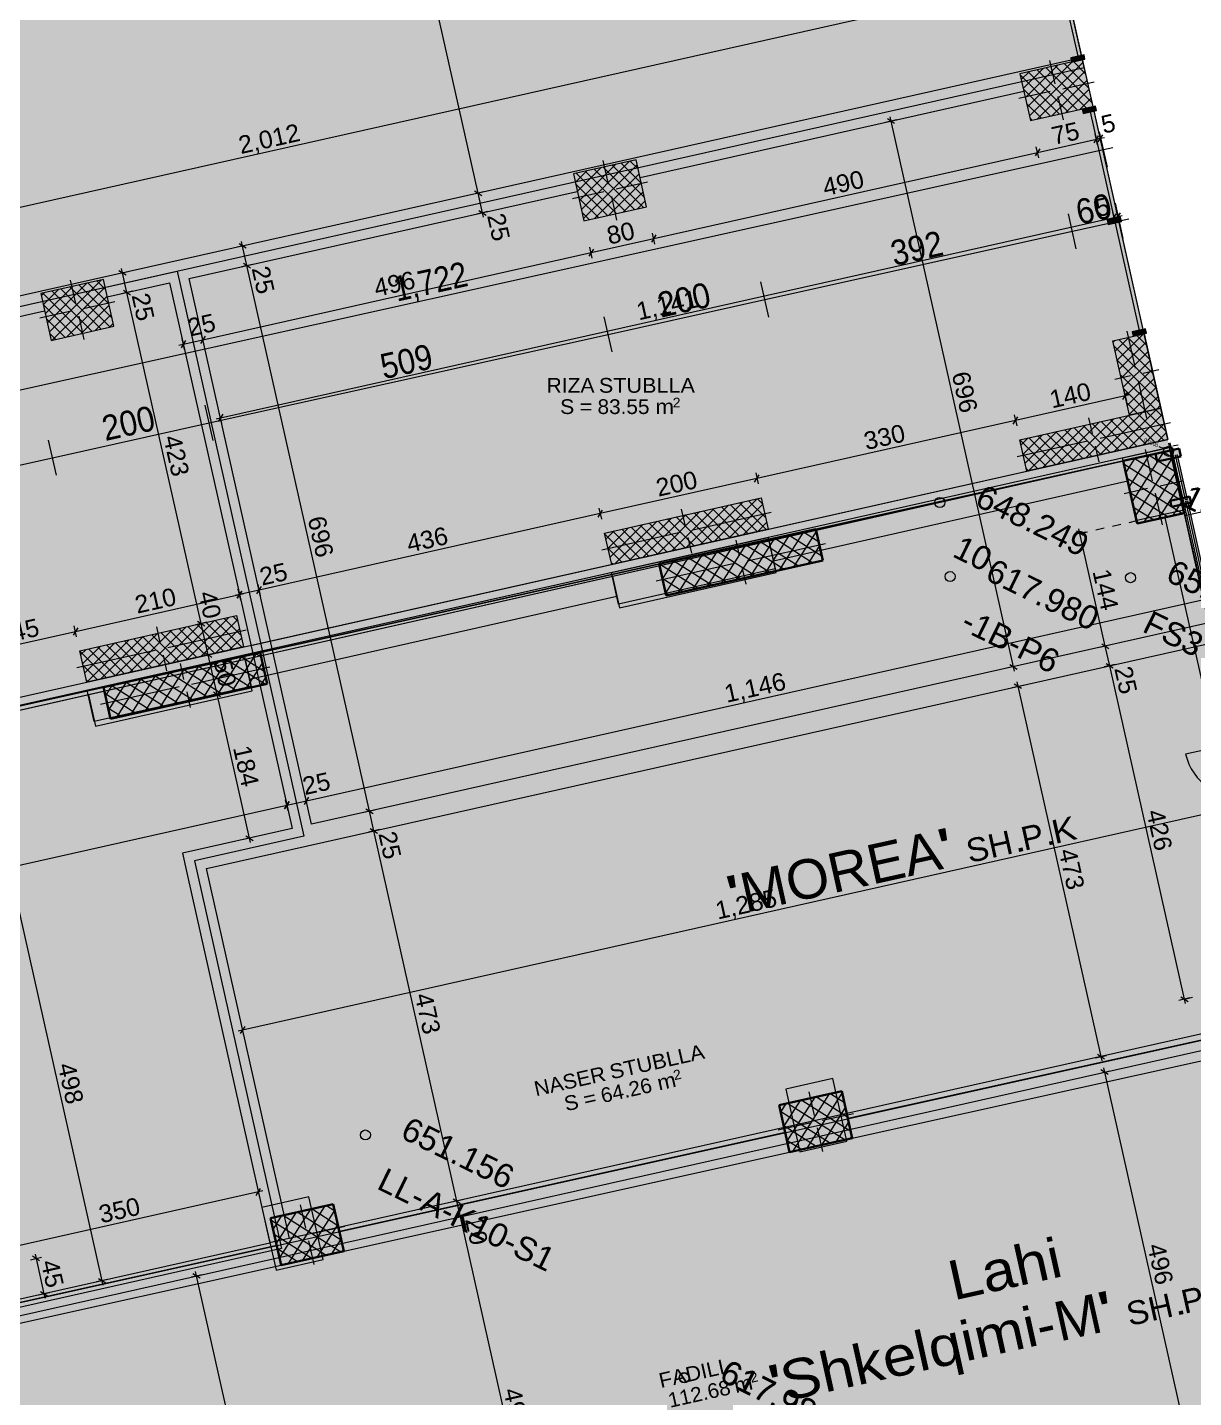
# Model space of a CAD drawing. Header units: centimetres. Extents: x -3681 to 2707, y -7074 to 1715.
# Drawn here: x -208 to 1245, y -3120 to -1413 of the extents above; entities that cross this region are included whole.
import ezdxf

# ---------------------------------------------------------------- set-up
doc = ezdxf.new("R2010")
doc.units = ezdxf.units.CM
doc.layers.add('ekzek-perdhese', color=1, linetype='Continuous', lineweight=0)
for name, color, linetype, true_color in [('lokalet projekte', 7, 'Continuous', 0xa80f02), ('PDF_2D Drafting - General', 7, 'Continuous', 0x7f7f7f), ('PDF_A - Alumil', 7, 'Continuous', 0x7f7f7f), ('PDF_A - Fill Zone', 7, 'Continuous', 0xa80f02), ('PDF_A - Muret', 7, 'Continuous', 0x7f7f7f), ('PDF_A - objekti 1 gjendja faktike', 7, 'Continuous', 0xa80f02), ('PDF_A - Pllaka Perdhes', 7, 'Continuous', 0x7f7f7f), ('PDF_Annotation - Text', 7, 'Continuous', 0xa80f02), ('PDF_Dimensioning - General', 7, 'Continuous', 0x0077b0), ('PDF_Structural - Bearing', 7, 'Continuous', 0xfd8379)]:
    doc.layers.add(name, color=color, linetype=linetype, true_color=true_color)
for name, color, linetype in [('PDF_A - Dimensionimi', 7, 'Continuous'), ('PDF_A - Perdhesa Polyine', 5, 'Continuous'), ('PDF_A - Shtyllat', 7, 'Continuous'), ('PDF_A -Polyline', 7, 'Continuous'), ('PDF_Drawing & Figure', 7, 'Continuous'), ('PDF_Finish - Wall', 7, 'Continuous')]:
    doc.layers.add(name, color=color, linetype=linetype)
doc.styles.add('PDF Arial', font='arial.ttf')

# ---------------------------------------------------------------- blocks, each defined once
blk = doc.blocks.new('A$C513B364B')
at = {"layer": 'PDF_2D Drafting - General', "color": 254, "lineweight": 0, "true_color": 0xe8e8e8}
blk.add_lwpolyline([(600.6, 2325.5), (600.6, 2657.9)], dxfattribs=at)
at = {"layer": 'PDF_2D Drafting - General', "color": 253, "lineweight": 20, "true_color": 0xaaaaaa}
for points in [[(517.8, 2325.5), (517.8, 277)], [(1243.3, 2325.5), (517.8, 2325.5)], [(1243.3, 277), (1243.3, 2325.5)]]:
    blk.add_lwpolyline(points, dxfattribs=at)
at = {"layer": 'PDF_2D Drafting - General', "color": 216, "lineweight": 25, "true_color": 0x800080}
for points in [[(517.8, 2325.5), (1562.2, 2325.5)], [(517.8, 277), (517.8, 2325.5)]]:
    blk.add_lwpolyline(points, dxfattribs=at)
at = {"layer": 'PDF_2D Drafting - General', "color": 254, "true_color": 0xe8e8e8, "transparency": 33554559}
blk.add_solid([(1243.3, 277), (517.8, 277), (1243.3, 2325.5), (517.8, 2325.5)], dxfattribs=at)
at = {"layer": 'PDF_Annotation - Text', "color": 2, "true_color": 0xe8e800, "transparency": 33554559}
for points in [[(1588.7, 1581.8), (1431.5, 1581.8), (1588.7, 2175.2), (1431.5, 2175.2)], [(982.3, 1653.2), (903.7, 1653.2), (982.3, 2114.9), (903.7, 2114.9)]]:
    blk.add_solid(points, dxfattribs=at)
at = {"layer": 'PDF_Dimensioning - General', "lineweight": 18}
for points in [[(156.2, 2325.5), (111.2, 2325.5)], [(133.7, 2325.5), (133.7, 2337.5)], [(133.7, 603.7), (133.7, 2325.5)], [(247.3, 2325.5), (202.3, 2325.5)], [(224.8, 2325.5), (224.8, 2337.5)], [(224.8, 2265.5), (224.8, 2325.5)], [(247.3, 2265.5), (202.3, 2265.5)], [(224.8, 1873.1), (224.8, 2265.5)], [(247.3, 1873.1), (202.3, 1873.1)], [(224.8, 1673.1), (224.8, 1873.1)], [(247.3, 1673.1), (202.3, 1673.1)], [(224.8, 1164.1), (224.8, 1673.1)], [(247.3, 1164.1), (202.3, 1164.1)], [(224.8, 964.1), (224.8, 1164.1)], [(247.3, 964.1), (202.3, 964.1)], [(224.8, 663.7), (224.8, 964.1)]]:
    blk.add_lwpolyline(points, dxfattribs=at)
at = {"layer": 'PDF_Finish - Wall', "lineweight": 35}
for points in [[(527.8, 2336.6), (517.8, 2336.6)], [(517.8, 2336.6), (517.8, 2306.6)], [(527.8, 2306.6), (527.8, 2336.6)], [(586.8, 2336.6), (578.8, 2336.6)], [(578.8, 2336.6), (578.8, 2311.6)], [(586.8, 2311.6), (586.8, 2336.6)], [(517.8, 2306.6), (527.8, 2306.6)], [(578.8, 2311.6), (586.8, 2311.6)]]:
    blk.add_lwpolyline(points, dxfattribs=at)
at = {"layer": 'PDF_Finish - Wall', "lineweight": 13}
for points in [[(524.8, 2330.6), (524.8, 2332.6)], [(524.8, 2332.6), (581.8, 2332.6)], [(581.8, 2330.6), (524.8, 2330.6)], [(581.8, 2332.6), (581.8, 2330.6)], [(583.8, 2330.6), (583.8, 2332.6)], [(583.8, 2332.6), (731.8, 2332.6)], [(731.8, 2330.6), (583.8, 2330.6)]]:
    blk.add_lwpolyline(points, dxfattribs=at)
at = {"layer": 'PDF_Finish - Wall', "color": 30, "lineweight": 18, "true_color": 0xff6600}
blk.add_lwpolyline([(891.3, 2328.6), (891.3, 2262.1)], dxfattribs=at)
blk.add_arc((891.3, 2328.6), 66.5, 269.9895, 0.0103, dxfattribs=at)
at = {"layer": 'PDF_Finish - Wall', "color": 151, "true_color": 0x97cbff, "transparency": 33554559}
for points in [[(517.8, 2336.6), (527.8, 2336.6), (517.8, 2306.6), (527.8, 2306.6)], [(578.8, 2336.6), (586.8, 2336.6), (578.8, 2311.6), (586.8, 2311.6)]]:
    blk.add_solid(points, dxfattribs=at)
at = {"layer": 'PDF_Finish - Wall', "color": 7, "true_color": 0xe0f5ff, "transparency": 33554559}
for points in [[(581.8, 2332.6), (581.8, 2330.6), (524.8, 2332.6), (524.8, 2330.6)], [(731.8, 2332.6), (731.8, 2330.6), (583.8, 2332.6), (583.8, 2330.6)]]:
    blk.add_solid(points, dxfattribs=at)
at = {"layer": 'PDF_Structural - Bearing', "lineweight": 13}
for points in [[(517.8, 2280.2), (563.1, 2325.5)], [(517.8, 2298.6), (544.7, 2325.5)], [(517.8, 2317), (526.3, 2325.5)], [(521.5, 2265.5), (581.5, 2325.5)], [(588.1, 2265.5), (528.1, 2325.5)], [(539.9, 2265.5), (597.8, 2323.4)], [(597.8, 2274.2), (546.5, 2325.5)], [(597.8, 2292.6), (564.9, 2325.5)], [(597.8, 2311), (583.3, 2325.5)], [(569.7, 2265.5), (517.8, 2317.4)], [(558.3, 2265.5), (597.8, 2305.1)], [(551.3, 2265.5), (517.8, 2299)], [(533, 2265.5), (517.8, 2280.7)], [(576.6, 2265.5), (597.8, 2286.7)], [(595, 2265.5), (597.8, 2268.3)], [(517.8, 1839), (551.9, 1873.1)], [(517.8, 1857.3), (533.5, 1873.1)], [(517.8, 1820.6), (557.8, 1860.6)], [(557.8, 1836.2), (520.9, 1873.1)], [(557.8, 1854.6), (539.3, 1873.1)], [(557.8, 1872.9), (557.7, 1873.1)], [(557.8, 1817.8), (517.8, 1857.8)], [(517.8, 1802.2), (557.8, 1842.2)], [(557.8, 1799.4), (517.8, 1839.4)], [(517.8, 1783.8), (557.8, 1823.8)], [(557.8, 1781), (517.8, 1821)], [(517.8, 1765.4), (557.8, 1805.4)], [(557.8, 1762.6), (517.8, 1802.6)], [(517.8, 1747), (557.8, 1787)], [(557.8, 1744.3), (517.8, 1784.3)], [(517.8, 1728.6), (557.8, 1768.7)], [(557.8, 1725.9), (517.8, 1765.9)], [(517.8, 1710.3), (557.8, 1750.3)], [(557.8, 1707.5), (517.8, 1747.5)], [(1208.3, 1702.1), (1259.3, 1753.1)], [(1208.3, 1720.5), (1240.9, 1753.1)], [(1208.3, 1738.9), (1222.5, 1753.1)], [(1208.3, 1683.8), (1268.3, 1743.8)], [(1268.3, 1695.6), (1210.8, 1753.1)], [(1268.3, 1714), (1229.2, 1753.1)], [(1268.3, 1732.4), (1247.6, 1753.1)], [(1268.3, 1750.8), (1266, 1753.1)], [(517.8, 1691.9), (557.8, 1731.9)], [(557.8, 1689.1), (517.8, 1729.1)], [(1268.3, 1677.2), (1208.3, 1737.2)], [(1216, 1673.1), (1268.3, 1725.4)], [(517.8, 1673.5), (557.8, 1713.5)], [(555.4, 1673.1), (517.8, 1710.7)], [(1254.1, 1673.1), (1208.3, 1718.8)], [(1234.4, 1673.1), (1268.3, 1707)], [(537, 1673.1), (517.8, 1692.3)], [(535.8, 1673.1), (557.8, 1695.1)], [(1235.7, 1673.1), (1208.3, 1700.5)], [(518.7, 1673.1), (517.8, 1673.9)], [(554.2, 1673.1), (557.8, 1676.7)], [(1217.3, 1673.1), (1208.3, 1682.1)], [(1252.8, 1673.1), (1268.3, 1688.6)], [(517.8, 1140.3), (541.6, 1164.1)], [(517.8, 1158.7), (523.2, 1164.1)], [(517.8, 1121.9), (557.8, 1161.9)], [(557.8, 1137.5), (531.3, 1164.1)], [(557.8, 1155.9), (549.6, 1164.1)], [(557.8, 1119.2), (517.8, 1159.2)], [(517.8, 1103.5), (557.8, 1143.6)], [(557.8, 1100.8), (517.8, 1140.8)], [(517.8, 1085.2), (557.8, 1125.2)], [(557.8, 1082.4), (517.8, 1122.4)], [(517.8, 1066.8), (557.8, 1106.8)], [(557.8, 1064), (517.8, 1104)], [(1208.3, 1058.7), (1253.7, 1104.1)], [(1208.3, 1077), (1235.4, 1104.1)], [(1208.3, 1095.4), (1217, 1104.1)], [(1208.3, 1040.3), (1268.3, 1100.3)], [(1268.3, 1033.7), (1208.3, 1093.7)], [(1268.3, 1052.1), (1216.4, 1104.1)], [(1268.3, 1070.5), (1234.8, 1104.1)], [(1268.3, 1088.9), (1253.1, 1104.1)], [(517.8, 1048.4), (557.8, 1088.4)], [(557.8, 1045.6), (517.8, 1085.6)], [(1259.6, 1024.1), (1208.3, 1075.4)], [(1210.5, 1024.1), (1268.3, 1081.9)], [(517.8, 1030), (557.8, 1070)], [(557.8, 1027.2), (517.8, 1067.2)], [(1228.9, 1024.1), (1268.3, 1063.5)], [(517.8, 1011.6), (557.8, 1051.6)], [(557.8, 1008.8), (517.8, 1048.9)], [(1241.2, 1024.1), (1208.3, 1057)], [(1247.3, 1024.1), (1268.3, 1045.1)], [(517.8, 993.2), (557.8, 1033.2)], [(557.8, 990.5), (517.8, 1030.5)], [(1222.8, 1024.1), (1208.3, 1038.6)], [(1265.7, 1024.1), (1268.3, 1026.7)], [(517.8, 974.8), (557.8, 1014.9)], [(557.8, 972.1), (517.8, 1012.1)], [(547.4, 964.1), (517.8, 993.7)], [(525.4, 964.1), (557.8, 996.5)], [(529, 964.1), (517.8, 975.3)], [(543.8, 964.1), (557.8, 978.1)]]:
    blk.add_lwpolyline(points, dxfattribs=at)
at = {"layer": 'PDF_Structural - Bearing', "color": 14, "lineweight": 35, "true_color": 0xa80f02}
for points in [[(597.8, 2325.5), (517.8, 2325.5)], [(517.8, 2325.5), (517.8, 2265.5)], [(597.8, 2265.5), (597.8, 2325.5)], [(517.8, 2265.5), (597.8, 2265.5)], [(557.8, 1873.1), (517.8, 1873.1)], [(517.8, 1873.1), (517.8, 1673.1)], [(557.8, 1673.1), (557.8, 1873.1)], [(1268.3, 1753.1), (1208.3, 1753.1)], [(1208.3, 1753.1), (1208.3, 1673.1)], [(1268.3, 1673.1), (1268.3, 1753.1)], [(517.8, 1673.1), (557.8, 1673.1)], [(1208.3, 1673.1), (1268.3, 1673.1)], [(557.8, 1164.1), (517.8, 1164.1)], [(517.8, 1164.1), (517.8, 964.1)], [(557.8, 964.1), (557.8, 1164.1)], [(1268.3, 1104.1), (1208.3, 1104.1)], [(1208.3, 1104.1), (1208.3, 1024.1)], [(1268.3, 1024.1), (1268.3, 1104.1)], [(1208.3, 1024.1), (1268.3, 1024.1)], [(517.8, 964.1), (557.8, 964.1)]]:
    blk.add_lwpolyline(points, dxfattribs=at)
at = {"layer": 'PDF_Structural - Bearing', "color": 1, "lineweight": 0}
for points in [[(557.8, 2303.5), (557.8, 2333.5)], [(549.8, 2295.5), (509.8, 2295.5)], [(557.8, 2295.5), (557.8, 2295.5)], [(557.8, 2287.5), (557.8, 2257.5)], [(565.8, 2295.5), (605.8, 2295.5)], [(537.8, 1781.1), (537.8, 1881.1)], [(529.8, 1773.1), (509.8, 1773.1)], [(537.8, 1773.1), (537.8, 1773.1)], [(537.8, 1765.1), (537.8, 1665.1)], [(545.8, 1773.1), (565.8, 1773.1)], [(1238.3, 1721.1), (1238.3, 1761.1)], [(1230.3, 1713.1), (1200.3, 1713.1)], [(1238.3, 1713.1), (1238.3, 1713.1)], [(1246.3, 1713.1), (1276.3, 1713.1)], [(1238.3, 1705.1), (1238.3, 1665.1)], [(537.8, 1072.1), (537.8, 1172.1)], [(1238.3, 1072.1), (1238.3, 1112.1)], [(529.8, 1064.1), (509.8, 1064.1)], [(537.8, 1064.1), (537.8, 1064.1)], [(545.8, 1064.1), (565.8, 1064.1)], [(1230.3, 1064.1), (1200.3, 1064.1)], [(1238.3, 1064.1), (1238.3, 1064.1)], [(1246.3, 1064.1), (1276.3, 1064.1)], [(537.8, 1056.1), (537.8, 956.1)], [(1238.3, 1056.1), (1238.3, 1016.1)]]:
    blk.add_lwpolyline(points, dxfattribs=at)
at = {"layer": 'PDF_Structural - Bearing', "color": 7, "lineweight": 18}
for points in [[(1243.3, 2265.5), (1243.3, 1753.1)], [(1268.3, 1753.1), (1268.3, 2265.5)], [(1243.3, 1673.1), (1243.3, 1104.1)], [(1268.3, 1104.1), (1268.3, 1673.1)], [(1243.3, 1024.1), (1243.3, 663.7)], [(1268.3, 663.7), (1268.3, 1024.1)]]:
    blk.add_lwpolyline(points, dxfattribs=at)
at = {"layer": 'PDF_Structural - Bearing', "color": 7, "true_color": 0xffffff, "transparency": 33554559}
for points in [[(597.8, 2325.5), (597.8, 2265.5), (517.8, 2325.5), (517.8, 2265.5)], [(557.8, 1673.1), (517.8, 1673.1), (557.8, 1873.1), (517.8, 1873.1)], [(1268.3, 1673.1), (1208.3, 1673.1), (1268.3, 1753.1), (1208.3, 1753.1)], [(557.8, 964.1), (517.8, 964.1), (557.8, 1164.1), (517.8, 1164.1)], [(1268.3, 1024.1), (1208.3, 1024.1), (1268.3, 1104.1), (1208.3, 1104.1)]]:
    blk.add_solid(points, dxfattribs=at)
at = {"layer": 'PDF_Structural - Bearing', "color": 7, "transparency": 33554559}
for points in [[(1243.3, 1753.1), (1243.3, 2265.5), (1268.3, 1753.1), (1268.3, 2265.5)], [(1243.3, 1104.1), (1243.3, 1673.1), (1268.3, 1104.1), (1268.3, 1673.1)], [(1243.3, 663.7), (1243.3, 1024.1), (1268.3, 663.7), (1268.3, 1024.1)]]:
    blk.add_solid(points, dxfattribs=at)
at = {"layer": 'PDF_Annotation - Text', "color": 7, "attachment_point": 7, "rotation": 90, "style": 'PDF Arial'}
for s, insert, char_height in [('\\W1.006632;P', (1571.5, 2109.5), 29.452), ('\\W1.092561;K', (965.2, 2078.7), 29.452), ('\\W1.366693;.', (1571.5, 2098), 29.452), ('\\W1.010280;SH', (1572, 2039.5), 29.452), ('\\W1.366693;.', (965.2, 2067.1), 29.452), ('\\W1.006632;P', (965.2, 2039.7), 29.452), ('\\W1.366693;.', (965.2, 2028.1), 29.452), ('\\W1.010280;SH', (965.7, 1969.6), 29.452), ("\\W1.498246;'", (1571.5, 2005.4), 49.086), ('\\W1.014245;M', (1571.5, 1950), 49.086), ('\\W1.094419;Lahi', (1493.7, 1832.2), 49.086), ("\\W1.498246;'", (965.2, 1935.5), 49.086), ('\\W0.996957;-', (1571.5, 1926.2), 49.086), ('\\W1.009341;MOREA', (966, 1684), 49.086), ('\\W1.095522;Shkelqimi', (1585.1, 1600.7), 49.086), ("\\W1.498246;'", (965.2, 1665.8), 49.086), ("\\W1.498246;'", (1571.5, 1584.8), 49.086)]:
    blk.add_mtext(s, dxfattribs=dict(at, insert=insert, char_height=char_height))
at = {"layer": 'PDF_Dimensioning - General', "char_height": 31.237, "attachment_point": 7, "rotation": 90, "style": 'PDF Arial'}
for s, insert in [('\\W0.902761;60', (219.3, 2275.6)), ('\\W0.892360;392', (219.4, 2039.3)), ('\\W0.903666;200', (219.3, 1741.8)), ('\\W0.848201;1,722', (133.9, 1425)), ('\\W0.892263;509', (219.3, 1388)), ('\\W0.903666;200', (219.3, 1032.8))]:
    blk.add_mtext(s, dxfattribs=dict(at, insert=insert))

msp = doc.modelspace()

# ---------------------------------------------------------------- hatches: boundary and pattern name
at = {"layer": 'PDF_A - Fill Zone', "true_color": 0xeac3c0, "transparency": 33554559}
for points in [[(-883.9, -1909.8), (-1105.8, -921.1), (-1105.8, -896.1), (-758.2, -896.1), (-758.2, -493.6), (-383.1, -493.6), (-383.1, -367.8), (984.6, -367.8), (984.6, -516.7), (901, -535.5), (1109, -1462.6)], [(108.8, -2934), (-616.5, -3096.8), (-882.9, -1909.6), (-21.1, -1716.2), (136.9, -2420.3), (0.4, -2450.9)]]:
    msp.add_hatch(color=254, dxfattribs=at).paths.add_polyline_path(points)
at = {"layer": 'PDF_A - Fill Zone', "true_color": 0xeaeaff, "transparency": 33554559}
msp.add_hatch(color=7, dxfattribs=at).paths.add_polyline_path([(-616.5, -3096.8), (-381.8, -3044.1), (1375.4, -2649.8), (1488.9, -3155.5), (-177.3, -3529.4), (-132, -3731.2), (-457.8, -3804.2)])
at = {"layer": 'PDF_A - Muret', "true_color": 0xcccccc, "transparency": 33554559}
msp.add_hatch(color=254, dxfattribs=at).paths.add_polyline_path([(-862.2, -1892.1), (1092.6, -1453.5), (1093.2, -1455.9), (1028.8, -1470.4), (1033.7, -1492.3), (555.5, -1599.6), (550.6, -1577.7), (472.5, -1595.2), (477.4, -1617.1), (-108.1, -1748.5), (-113, -1726.6), (-191.1, -1744.1), (-186.2, -1766), (-493.6, -1835), (-498.5, -1813.1), (-576.6, -1830.6), (-571.6, -1852.5), (-842.1, -1913.2), (-847.1, -1891.3), (-861.7, -1894.6)])

# ---------------------------------------------------------------- linework, layer by layer
at = {"layer": 'ekzek-perdhese', "flags": 128}
msp.add_lwpolyline([(-1159.9, -2465.3), (-976.5, -3258.4), (-519.9, -3744.8), (-2887.9, -4303.4), (-2456.4, -6162.6), (2117.1, -5110.7), (1600.9, -2915.5), (1448.8, -2950.5), (1216.1, -1939.8), (-778.1, -2382.4)], close=True, dxfattribs=at)
at = {"layer": 'PDF_A - Alumil', "lineweight": 0}
for points in [[(1108.6, -1446.8), (1092, -1450.5)], [(1092, -1450.5), (1093.2, -1455.9)], [(1109.8, -1452.2), (1108.6, -1446.8)], [(1093.2, -1455.9), (1109.8, -1452.2)], [(1122.9, -1510.7), (1106.3, -1514.5)], [(1106.3, -1514.5), (1107.5, -1519.8)], [(1107.5, -1519.8), (1124.1, -1516.1)], [(1124.1, -1516.1), (1122.9, -1510.7)], [(1154, -1649.3), (1137.4, -1653)], [(1137.4, -1653), (1138.6, -1658.4)], [(1138.6, -1658.4), (1155.2, -1654.7)], [(1155.2, -1654.7), (1154, -1649.3)], [(1185.2, -1788.4), (1168.6, -1792.1)], [(1168.6, -1792.1), (1169.8, -1797.5)], [(1186.4, -1793.8), (1185.2, -1788.4)], [(1169.8, -1797.5), (1186.4, -1793.8)]]:
    msp.add_lwpolyline(points, dxfattribs=at)
at = {"layer": 'PDF_A - Alumil', "color": 254, "lineweight": 0, "true_color": 0xcccccc}
for points in [[(1092.8, -1454.1), (1097.7, -1449.3)], [(1116.7, -1517.8), (1123.1, -1511.4)], [(1144.4, -1657.1), (1151.7, -1649.8)], [(1154.7, -1654.8), (1155.1, -1654.4)], [(1171.5, -1797.1), (1178.8, -1789.8)], [(1181.8, -1794.8), (1185.8, -1790.8)]]:
    msp.add_lwpolyline(points, dxfattribs=at)
at = {"layer": 'PDF_A - Alumil', "color": 254, "true_color": 0xcccccc, "transparency": 33554559}
for points in [[(1092, -1450.5), (1108.6, -1446.8), (1093.2, -1455.9), (1109.8, -1452.2)], [(1106.3, -1514.5), (1122.9, -1510.7), (1107.5, -1519.8), (1124.1, -1516.1)], [(1137.4, -1653), (1154, -1649.3), (1138.6, -1658.4), (1155.2, -1654.7)], [(1168.6, -1792.1), (1185.2, -1788.4), (1169.8, -1797.5), (1186.4, -1793.8)]]:
    msp.add_solid(points, dxfattribs=at)
at = {"layer": 'PDF_A - Dimensionimi', "lineweight": 0}
for points in [[(353.8, -1619.3), (177.2, -832.1)], [(1077.8, -1346.4), (-885.8, -1787.1)], [(875.1, -1527.9), (861.3, -1531)], [(872.7, -1532.3), (863.7, -1526.6)], [(868.2, -1529.5), (867, -1524)], [(1020.7, -2209.1), (868.2, -1529.5)], [(1050.8, -1568.5), (1124, -1552)], [(1121.1, -1556.5), (1126.8, -1547.6)], [(1125.5, -1558.9), (1122.4, -1545.2)], [(1124, -1552), (1128.9, -1550.9)], [(1131.7, -1546.5), (1126, -1555.4)], [(1130.4, -1557.8), (1127.3, -1544.1)], [(1128.9, -1550.9), (1134.3, -1549.7)], [(572.6, -1675.8), (1050.8, -1568.5)], [(1053.6, -1564), (1047.9, -1572.9)], [(1052.3, -1575.3), (1049.2, -1561.6)], [(360.7, -1617.7), (347, -1620.8)], [(349.3, -1616.4), (358.3, -1622.1)], [(359.3, -1643.7), (353.8, -1619.3)], [(32.8, -1899.2), (1145.8, -1649.4)], [(366.1, -1642.1), (352.4, -1645.2)], [(354.8, -1640.8), (363.8, -1646.5)], [(360.5, -1649.1), (359.3, -1643.7)], [(1143, -1653.9), (1148.7, -1645)], [(1147.4, -1656.3), (1144.3, -1642.6)], [(1145.8, -1649.4), (1150.7, -1648.3)], [(1153.6, -1643.9), (1147.9, -1652.8)], [(1152.3, -1655.2), (1149.2, -1641.5)], [(1150.7, -1648.3), (1156.2, -1647.1)], [(575.4, -1671.3), (569.8, -1680.2)], [(574.1, -1682.6), (571.1, -1668.9)], [(67.3, -1683.5), (53.6, -1686.6)], [(65, -1687.9), (56, -1682.2)], [(60.5, -1685.1), (59.2, -1679.6)], [(65.9, -1709.5), (60.5, -1685.1)], [(497.4, -1688.8), (491.7, -1697.7)], [(496.1, -1700.1), (493, -1686.4)], [(494.5, -1693.3), (572.6, -1675.8)], [(11, -1801.8), (494.5, -1693.3)], [(61.5, -1706.6), (70.4, -1712.3)], [(-82.3, -1717.1), (-96, -1720.2)], [(-84.6, -1721.5), (-93.6, -1715.8)], [(-89.1, -1718.6), (-90.3, -1713.2)], [(-83.6, -1743), (-89.1, -1718.6)], [(72.8, -1707.9), (59.1, -1711)], [(218.5, -2389.2), (65.9, -1709.5)], [(-88.1, -1740.2), (-79.2, -1745.9)], [(-76.8, -1741.5), (-90.5, -1744.6)], [(8.9, -2155.4), (-83.6, -1743)], [(-18.9, -1808.5), (-13.4, -1807.3)], [(-10.6, -1802.8), (-16.3, -1811.7)], [(-11.9, -1814.1), (-15, -1800.4)], [(-13.4, -1807.3), (11, -1801.8)], [(13.8, -1797.3), (8.1, -1806.3)], [(12.5, -1808.6), (9.4, -1794.9)], [(1159.8, -1871.7), (1023.2, -1902.4)], [(1157, -1876.2), (1162.7, -1867.2)], [(1158.3, -1864.9), (1161.4, -1878.6)], [(1165.3, -1870.5), (1159.8, -1871.7)], [(34.4, -1906), (31.3, -1892.3)], [(27.3, -1900.4), (32.8, -1899.2)], [(35.7, -1894.7), (30, -1903.7)], [(1023.2, -1902.4), (701.2, -1974.6)], [(1020.4, -1906.9), (1026.1, -1897.9)], [(1021.7, -1895.5), (1024.8, -1909.2)], [(701.2, -1974.6), (506, -2018.4)], [(698.3, -1979.1), (704, -1970.2)], [(699.6, -1967.8), (702.7, -1981.5)], [(503.2, -2022.9), (508.8, -2014)], [(504.4, -2011.6), (507.5, -2025.3)], [(506, -2018.4), (81, -2113.8)], [(1110.4, -2041.4), (1096.7, -2044.5)], [(1108.1, -2045.8), (1099.1, -2040.2)], [(1103.6, -2043), (1102.3, -2037.5)], [(1135.1, -2183.5), (1103.6, -2043)], [(53.8, -2123.8), (59.4, -2114.8)], [(59.4, -2114.8), (53.8, -2123.8)], [(58.1, -2126.1), (55, -2112.4)], [(55, -2112.4), (58.1, -2126.1)], [(81, -2113.8), (56.6, -2119.3)], [(78.1, -2118.3), (83.8, -2109.3)], [(79.4, -2106.9), (82.5, -2120.7)], [(-147.9, -2165.2), (56.6, -2119.3)], [(56.6, -2119.3), (51.1, -2120.5)], [(56.6, -2119.3), (62.1, -2118.1)], [(139.9, -2376.2), (1257.8, -2125.4)], [(-289.4, -2196.9), (-147.9, -2165.2)], [(-145, -2160.7), (-150.7, -2169.6)], [(-146.3, -2172), (-149.4, -2158.3)], [(15.7, -2153.8), (2, -2156.9)], [(4.4, -2152.5), (13.4, -2158.2)], [(17.6, -2194.4), (8.9, -2155.4)], [(1142, -2181.9), (1128.2, -2185)], [(1130.6, -2180.6), (1139.6, -2186.3)], [(1140.6, -2207.9), (1135.1, -2183.5)], [(24.5, -2192.9), (10.8, -2195.9)], [(13.2, -2191.6), (22.1, -2197.2)], [(28.6, -2243.2), (17.6, -2194.4)], [(1027.6, -2207.6), (1013.8, -2210.7)], [(1016.2, -2206.3), (1025.2, -2212)], [(1021.9, -2214.6), (1020.7, -2209.1)], [(1147.4, -2206.3), (1133.7, -2209.4)], [(1136.1, -2205), (1145.1, -2210.7)], [(1233.8, -2623.2), (1140.6, -2207.9)], [(1019.3, -2235.1), (1033, -2232)], [(1030.7, -2236.4), (1021.7, -2230.7)], [(1025, -2228), (1026.2, -2233.5)], [(1026.2, -2233.5), (1129.7, -2694.7)], [(35.4, -2241.7), (21.7, -2244.7)], [(24.1, -2240.4), (33.1, -2246)], [(68.9, -2422.7), (28.6, -2243.2)], [(142.7, -2371.7), (137, -2380.7)], [(141.4, -2383.1), (138.3, -2369.3)], [(-730.3, -2571.5), (115.5, -2381.7)], [(60.5, -2661.5), (1314.9, -2380)], [(110, -2382.9), (115.5, -2381.7)], [(112.6, -2386.2), (118.3, -2377.2)], [(118.3, -2377.2), (112.6, -2386.2)], [(117, -2388.5), (113.9, -2374.8)], [(117, -2388.5), (113.9, -2374.8)], [(115.5, -2381.7), (139.9, -2376.2)], [(115.5, -2381.7), (121, -2380.4)], [(225.3, -2387.6), (211.6, -2390.7)], [(214, -2386.3), (222.9, -2392)], [(223.9, -2413.6), (218.5, -2389.2)], [(75.7, -2421.2), (62, -2424.3)], [(64.4, -2419.9), (73.4, -2425.6)], [(70.1, -2428.2), (68.9, -2422.7)], [(230.8, -2412), (217.1, -2415.1)], [(219.5, -2410.7), (228.4, -2416.4)], [(327.4, -2874.7), (223.9, -2413.6)], [(-114.5, -2973.9), (-223.5, -2488.3)], [(1240.6, -2621.6), (1226.9, -2624.7)], [(1229.3, -2620.3), (1238.2, -2626)], [(1235, -2628.7), (1233.8, -2623.2)], [(55, -2662.8), (60.5, -2661.5)], [(63.3, -2657.1), (57.6, -2666)], [(62, -2668.4), (58.9, -2654.7)], [(1122.8, -2696.3), (1136.5, -2693.2)], [(1125.2, -2691.9), (1134.1, -2697.6)], [(1129.7, -2694.7), (1130.9, -2700.2)], [(1127.2, -2715.8), (1140.9, -2712.7)], [(1138.5, -2717.1), (1129.6, -2711.4)], [(1132.8, -2708.7), (1134, -2714.2)], [(1134, -2714.2), (1242.6, -3198)], [(80.1, -2863.4), (-261.8, -2940.1)], [(77.3, -2867.8), (82.9, -2858.9)], [(78.6, -2856.5), (81.6, -2870.2)], [(85.6, -2862.1), (80.1, -2863.4)], [(334.3, -2873.2), (320.6, -2876.3)], [(322.9, -2871.9), (331.9, -2877.6)], [(331.8, -2894.2), (327.4, -2874.7)], [(338.7, -2892.7), (324.9, -2895.8)], [(327.3, -2891.4), (336.3, -2897.1)], [(440.3, -3378), (331.8, -2894.2)], [(-203.7, -2947.9), (-190, -2944.8)], [(-192.4, -2949.1), (-201.3, -2943.5)], [(-198.1, -2940.8), (-196.8, -2946.3)], [(-196.8, -2946.3), (-187, -2990.1)], [(10, -2966.5), (-3.8, -2969.5)], [(7.6, -2970.8), (-1.4, -2965.2)], [(3.1, -2968), (1.9, -2962.5)], [(111.7, -3451.8), (3.1, -2968)], [(-107.7, -2972.4), (-121.4, -2975.4)], [(-119, -2971.1), (-110.1, -2976.7)], [(-113.3, -2979.4), (-114.5, -2973.9)], [(-193.8, -2991.6), (-180.1, -2988.5)], [(-191.4, -2987.2), (-182.5, -2992.9)], [(-187, -2990.1), (-185.7, -2995.5)]]:
    msp.add_lwpolyline(points, dxfattribs=at)
at = {"layer": 'PDF_A - Fill Zone', "lineweight": 0}
for points in [[(1109, -1462.6), (901, -535.5)], [(-883.9, -1909.8), (1109, -1462.6)], [(-882.9, -1909.6), (-21.1, -1716.2)], [(-21.1, -1716.2), (136.9, -2420.3)], [(136.9, -2420.3), (0.4, -2450.9)], [(0.4, -2450.9), (108.8, -2934)], [(108.8, -2934), (-616.5, -3096.8)]]:
    msp.add_lwpolyline(points, dxfattribs=at)
at = {"layer": 'PDF_A - Fill Zone', "color": 7, "true_color": 0xe0f0ff, "transparency": 33554559}
msp.add_solid([(1267, -2166.7), (136.9, -2420.3), (1109, -1462.6), (-21.1, -1716.2)], dxfattribs=at)
at = {"layer": 'PDF_A - Fill Zone', "color": 7, "true_color": 0xeaeaff, "transparency": 33554559}
msp.add_solid([(1375.4, -2649.8), (108.8, -2934), (1267, -2166.7), (0.4, -2450.9)], dxfattribs=at)
at = {"layer": 'PDF_A - Muret', "color": 7, "lineweight": 0}
for points in [[(1065.3, -1290.5), (1100.8, -1448.6)], [(1105.6, -1447.5), (1070.2, -1289.4)], [(1092.6, -1453.5), (-862.2, -1892.1)], [(555.5, -1599.6), (1033.7, -1492.3)], [(1116.3, -1517.9), (1146.2, -1651.1)], [(1151.1, -1650), (1121.2, -1516.8)], [(-6.1, -1725.6), (477.4, -1617.1)], [(1182.3, -1789), (1152.3, -1655.3)], [(1147.4, -1656.4), (1177.4, -1790.1)], [(-108.1, -1748.5), (-30.5, -1731.1)], [(-30.5, -1731.1), (122, -2410.8)], [(146.4, -2405.3), (-6.1, -1725.6)], [(-493.6, -1835), (-186.2, -1766)], [(1264.3, -2154.5), (146.4, -2405.3)], [(15.3, -2460.4), (1269.8, -2178.9)], [(122, -2410.8), (-14.6, -2441.4)], [(-14.6, -2441.4), (-9.1, -2465.8)], [(-9.1, -2465.8), (94.4, -2927)], [(118.8, -2921.5), (15.3, -2460.4)], [(1374.2, -2639.8), (118.8, -2921.5)], [(-614.3, -3106.5), (1378.6, -2659.4)], [(94.4, -2927), (-618.7, -3087)]]:
    msp.add_lwpolyline(points, dxfattribs=at)
at = {"layer": 'PDF_A - Muret', "color": 254, "true_color": 0xcbd9e6, "transparency": 33554559}
for points in [[(1070.2, -1289.4), (1105.6, -1447.5), (1065.3, -1290.5), (1100.8, -1448.6)], [(1121.2, -1516.8), (1151.1, -1650), (1116.3, -1517.9), (1146.2, -1651.1)], [(1147.4, -1656.4), (1152.3, -1655.3), (1177.4, -1790.1), (1182.3, -1789)]]:
    msp.add_solid(points, dxfattribs=at)
at = {"layer": 'PDF_A - Muret', "color": 254, "true_color": 0xcccccc, "transparency": 33554559}
for points in [[(-30.5, -1731.1), (-6.1, -1725.6), (122, -2410.8), (146.4, -2405.3)], [(-9.1, -2465.8), (-14.6, -2441.4), (1269.8, -2178.9), (1264.3, -2154.5)], [(118.8, -2921.5), (94.4, -2927), (15.3, -2460.4), (-9.1, -2465.8)], [(-614.3, -3106.5), (-618.7, -3087), (1378.6, -2659.4), (1374.2, -2639.8)]]:
    msp.add_solid(points, dxfattribs=at)
at = {"layer": 'PDF_A - objekti 1 gjendja faktike', "color": 7, "lineweight": 0}
for points in [[(1218.1, -1939.3), (-405, -2305.8)], [(1206.3, -1937), (1202.2, -1935.1)], [(1210.7, -1936), (1206.3, -1937)], [(1215.8, -1938.3), (1214.1, -1930.7)], [(1215.1, -1935), (1215.1, -1935)], [(1217.7, -1937.8), (1216, -1930.2)], [(1216.1, -1939.8), (1216.1, -1939.8)], [(1218.1, -1939.3), (1218.1, -1939.3)], [(1218.1, -1939.3), (1218.1, -1939.3)], [(1218.1, -1939.3), (1906.3, -4995.2)], [(1221.4, -1933.6), (1225.8, -1932.6)]]:
    msp.add_lwpolyline(points, dxfattribs=at)
at = {"layer": 'PDF_A - objekti 1 gjendja faktike', "lineweight": 0}
for points in [[(1216.1, -1939.8), (1157.6, -1953)], [(1233.8, -2017.8), (1216.1, -1939.8)], [(1157.6, -1953), (716.2, -2052.7)], [(1157.6, -1953), (1175.2, -2031.1)], [(721.8, -2077.1), (1163.1, -1977.4)], [(1175.2, -2031.1), (1233.8, -2017.8)], [(1233.8, -2017.8), (1209.4, -2023.3)], [(1209.4, -2023.3), (1974, -5409.6)], [(2003.9, -5428.5), (1233.8, -2017.8)], [(716.2, -2052.7), (521.1, -2096.7)], [(725.1, -2091.7), (716.2, -2052.7)], [(521.1, -2096.7), (63.6, -2200)], [(521.1, -2096.7), (529.9, -2135.7)], [(529.9, -2135.7), (725.1, -2091.7)], [(69.1, -2224.5), (526.6, -2121.1)], [(63.6, -2200), (-131.5, -2244.1)], [(72.4, -2239.1), (63.6, -2200)], [(-131.5, -2244.1), (-405, -2305.8)], [(-131.5, -2244.1), (-122.7, -2283.1)], [(-122.7, -2283.1), (72.4, -2239.1)], [(795.7, -2722.2), (737.1, -2735.4)], [(813.3, -2800.2), (795.7, -2722.2)], [(737.1, -2735.4), (754.7, -2813.5)], [(754.7, -2813.5), (813.3, -2800.2)], [(143, -2869.6), (84.5, -2882.8)], [(84.5, -2882.8), (102.1, -2960.8)], [(160.6, -2947.6), (143, -2869.6)], [(102.1, -2960.8), (160.6, -2947.6)]]:
    msp.add_lwpolyline(points, dxfattribs=at)
at = {"layer": 'PDF_A - objekti 1 gjendja faktike', "color": 30, "lineweight": 0, "true_color": 0xff6600}
for points in [[(1214, -1940.8), (1214, -1940.8)], [(941.8, -2096.8), (941.8, -2096.8)], [(1166.6, -2098.2), (1166.6, -2098.2)], [(213.4, -2792.4), (213.4, -2792.4)], [(610.7, -3094.5), (610.7, -3094.5)], [(610.7, -3095.1), (610.7, -3095.1)]]:
    msp.add_lwpolyline(points, dxfattribs=at)
at = {"layer": 'PDF_A - objekti 1 gjendja faktike', "color": 254, "lineweight": 0, "true_color": 0xe8e8e8}
msp.add_lwpolyline([(929, -2004.6), (929, -2004.6)], dxfattribs=at)
at = {"layer": 'PDF_A - objekti 1 gjendja faktike', "color": 30, "lineweight": 0, "true_color": 0xff6600}
for centre in [(1214, -1940.8), (941.8, -2096.8)]:
    msp.add_circle(centre, 6.25, dxfattribs=at)
at = {"layer": 'PDF_A - objekti 1 gjendja faktike', "color": 254, "lineweight": 0, "true_color": 0xe8e8e8}
msp.add_circle((929, -2004.6), 6.25, dxfattribs=at)
at = {"layer": 'PDF_A - objekti 1 gjendja faktike', "color": 30, "lineweight": 0, "true_color": 0xff6600}
for centre, major_axis, ratio in [((1166.6, -2098.2), (-0.07, -6.25), 0.999352), ((213.4, -2792.4), (-0.03, 6.25), 0.999389), ((610.7, -3094.5), (6.25, 0), 0.999382), ((610.7, -3095.1), (-0.06, -6.25), 0.999332)]:
    msp.add_ellipse(centre, major_axis=major_axis, ratio=ratio, dxfattribs=at)
at = {"layer": 'PDF_A - objekti 1 gjendja faktike', "color": 7, "transparency": 33554559}
for points in [[(1210.5, -1935.3), (1215.1, -1935), (1210.8, -1936.8)], [(1221.2, -1932.9), (1221.6, -1934.3), (1217, -1934.6)]]:
    msp.add_solid(points, dxfattribs=at)
at = {"layer": 'PDF_A - Perdhesa Polyine', "lineweight": 0}
for points in [[(1213.1, -1926.2), (901, -535.5)], [(70.8, -2182.5), (1213.1, -1926.2)]]:
    msp.add_lwpolyline(points, dxfattribs=at)
at = {"layer": 'PDF_A - Pllaka Perdhes', "lineweight": 0}
for points in [[(1213.1, -1926.2), (901, -535.5)], [(-779.9, -2373.3), (1213.1, -1926.2)]]:
    msp.add_lwpolyline(points, dxfattribs=at)
at = {"layer": 'PDF_A - Shtyllat', "lineweight": 0}
for points in [[(1106.8, -1452.8), (1028.8, -1470.4)], [(1030.4, -1477.8), (1040.5, -1467.7)], [(1033, -1489), (1058.3, -1463.7)], [(1035.5, -1500.3), (1076, -1459.8)], [(1038, -1511.6), (1093.8, -1455.8)], [(1040.6, -1522.8), (1107.5, -1455.9)], [(1050.1, -1527.1), (1110.1, -1467.1)], [(1100.5, -1515.8), (1050.3, -1465.5)], [(1111.8, -1513.2), (1061.6, -1463)], [(1072.6, -1483.1), (1066.1, -1453.8)], [(1118.9, -1506.6), (1072.8, -1460.5)], [(1114.9, -1488.8), (1084.1, -1458)], [(1110.9, -1471), (1095.4, -1455.4)], [(1106.9, -1453.2), (1106.6, -1452.9)], [(1120, -1511.4), (1106.8, -1452.8)], [(1028.8, -1470.4), (1041.9, -1528.9)], [(1078, -1520.8), (1029.1, -1471.9)], [(1089.3, -1518.3), (1039, -1468.1)], [(1067.9, -1523.1), (1112.6, -1478.4)], [(1082.2, -1489.1), (1121.2, -1480.4)], [(1066.6, -1492.6), (1027.5, -1501.4)], [(1066.7, -1523.3), (1033.1, -1489.7)], [(1074.4, -1490.9), (1074.4, -1490.9)], [(1076.1, -1498.7), (1082.7, -1528)], [(1085.7, -1519.1), (1115.1, -1489.7)], [(1103.4, -1515.1), (1117.6, -1500.9)], [(1055.5, -1525.9), (1037.1, -1507.5)], [(1041.9, -1528.9), (1120, -1511.4)], [(1044.2, -1528.4), (1041.1, -1525.3)], [(550.6, -1577.7), (472.5, -1595.2)], [(480, -1628.3), (524.8, -1583.4)], [(482.5, -1639.6), (542.6, -1579.4)], [(485, -1650.9), (552, -1583.9)], [(559.9, -1637.1), (509.7, -1586.9)], [(516.4, -1607.9), (509.8, -1578.6)], [(561.1, -1624.5), (520.9, -1584.3)], [(557.1, -1606.7), (532.2, -1581.8)], [(553.1, -1588.9), (543.4, -1579.3)], [(563.7, -1636.2), (550.6, -1577.7)], [(472.5, -1595.2), (485.7, -1653.7)], [(474.9, -1605.8), (489.3, -1591.4)], [(526.1, -1644.7), (475.9, -1594.4)], [(477.4, -1617.1), (507.1, -1587.4)], [(537.4, -1642.1), (487.1, -1591.9)], [(548.6, -1639.6), (498.4, -1589.4)], [(498.9, -1650.8), (554.5, -1595.1)], [(510.3, -1617.4), (471.3, -1626.2)], [(514.8, -1647.2), (475.3, -1607.7)], [(516.7, -1646.8), (557, -1606.4)], [(518.1, -1615.7), (518.1, -1615.7)], [(525.9, -1613.9), (565, -1605.2)], [(534.5, -1642.8), (559.6, -1617.7)], [(503.6, -1649.7), (479.3, -1625.5)], [(485.7, -1653.7), (563.7, -1636.2)], [(519.9, -1623.5), (526.4, -1652.8)], [(552.2, -1638.8), (562.1, -1628.9)], [(492.3, -1652.2), (483.3, -1643.2)], [(-113, -1726.6), (-191.1, -1744.1)], [(-187.9, -1758.3), (-168.6, -1739)], [(-185.4, -1769.6), (-150.8, -1735.1)], [(-182.8, -1780.9), (-133, -1731.1)], [(-180.3, -1792.1), (-115.3, -1727.1)], [(-176.8, -1802.4), (-110.8, -1736.4)], [(-115.9, -1788.7), (-166.1, -1738.5)], [(-104.7, -1786.2), (-154.9, -1736)], [(-147.2, -1756.8), (-153.8, -1727.5)], [(-102.2, -1774.9), (-143.6, -1733.4)], [(-106.2, -1757.1), (-132.4, -1730.9)], [(-110.2, -1739.3), (-121.1, -1728.4)], [(-99.9, -1785.1), (-113, -1726.6)], [(-191.1, -1744.1), (-178, -1802.6)], [(-190.4, -1747.1), (-186.4, -1743)], [(-138.4, -1793.8), (-188.7, -1743.5)], [(-127.2, -1791.3), (-177.4, -1741)], [(-159, -1798.4), (-108.3, -1747.7)], [(-137.7, -1762.9), (-98.6, -1754.1)], [(-153.3, -1766.4), (-192.3, -1775.1)], [(-149.7, -1796.3), (-188, -1758.1)], [(-145.5, -1764.6), (-145.5, -1764.6)], [(-143.7, -1772.4), (-137.2, -1801.7)], [(-141.2, -1794.4), (-105.8, -1758.9)], [(-123.4, -1790.4), (-103.2, -1770.2)], [(-161, -1798.8), (-184, -1775.8)], [(-178, -1802.6), (-99.9, -1785.1)], [(-105.6, -1786.4), (-100.7, -1781.5)], [(1172.6, -1837.3), (1162.2, -1791)], [(-172.2, -1801.4), (-180, -1793.6)], [(1144.5, -1803.2), (1183.5, -1794.4)], [(1165.3, -1895.9), (1144.5, -1803.2)], [(1144.8, -1804.7), (1146.9, -1802.6)], [(1147.3, -1816), (1164.7, -1798.6)], [(1149.9, -1827.3), (1182.5, -1794.6)], [(1194.7, -1844.4), (1151.8, -1801.5)], [(1152.4, -1838.5), (1185.9, -1805)], [(1190.7, -1826.6), (1163.1, -1799)], [(1186.7, -1808.8), (1174.4, -1796.5)], [(1183.5, -1794.4), (1204.3, -1887.1)], [(1198.7, -1862.2), (1145.8, -1809.3)], [(1154.9, -1849.8), (1188.4, -1816.3)], [(1202.7, -1879.9), (1149.8, -1827.1)], [(1157.4, -1861), (1190.9, -1827.6)], [(1160, -1872.3), (1193.5, -1838.8)], [(1182.2, -1843.4), (1201.7, -1839)], [(1166.6, -1846.9), (1147, -1851.3)], [(1197.6, -1888.6), (1153.8, -1844.9)], [(1162.5, -1883.6), (1196, -1850.1)], [(1174.4, -1845.1), (1174.4, -1845.1)], [(1176.1, -1852.9), (1186.5, -1899.3)], [(1186.3, -1891.2), (1157.8, -1862.6)], [(1165, -1894.8), (1198.5, -1861.3)], [(1181.4, -1892.3), (1201, -1872.6)], [(1028.6, -1926.5), (1204.3, -1887.1)], [(1128.5, -1945.1), (1181.4, -1892.3)], [(1146.3, -1941.1), (1199.2, -1888.3)], [(1175.1, -1893.7), (1161.8, -1880.4)], [(1204.3, -1887.1), (1165.3, -1895.9)], [(1208.5, -1927.2), (1175.1, -1893.7)], [(1210.7, -1915.5), (1186.3, -1891.2)], [(1206.7, -1897.7), (1197.6, -1888.6)], [(1199.2, -1888.3), (1203.6, -1883.9)], [(1204.3, -1887.1), (1213.1, -1926.2)], [(1057.4, -1961.1), (1110.3, -1908.2)], [(1075.2, -1957.1), (1128, -1904.2)], [(1093, -1953.1), (1145.8, -1900.2)], [(1129.7, -1944.9), (1096.2, -1911.4)], [(1141, -1942.3), (1107.5, -1908.8)], [(1110.7, -1949.1), (1163.6, -1896.3)], [(1119.1, -1918.5), (1114.7, -1899)], [(1152.2, -1939.8), (1118.7, -1906.3)], [(1128.7, -1924.6), (1216.5, -1904.9)], [(1163.5, -1937.3), (1130, -1903.8)], [(1174.7, -1934.8), (1141.3, -1901.3)], [(1186, -1932.2), (1152.5, -1898.7)], [(1197.3, -1929.7), (1163.8, -1896.2)], [(1164.1, -1937.1), (1206.1, -1895.1)], [(1181.9, -1933.2), (1208.6, -1906.4)], [(1113, -1928.1), (1025.2, -1947.8)], [(1062.1, -1960), (1028.6, -1926.5)], [(1037.4, -1965.6), (1028.6, -1926.5)], [(1030.1, -1933.2), (1039.1, -1924.2)], [(1032.7, -1944.5), (1056.9, -1920.2)], [(1035.2, -1955.7), (1074.7, -1916.2)], [(1213.1, -1926.2), (1037.4, -1965.6)], [(1039.6, -1965.1), (1092.5, -1912.2)], [(1073.4, -1957.5), (1039.9, -1924)], [(1084.6, -1955), (1051.2, -1921.5)], [(1095.9, -1952.4), (1062.4, -1919)], [(1107.2, -1949.9), (1073.7, -1916.4)], [(1118.4, -1947.4), (1084.9, -1913.9)], [(1120.8, -1926.3), (1120.8, -1926.3)], [(1199.6, -1929.2), (1211.1, -1917.7)], [(1050.9, -1962.6), (1032.6, -1944.3)], [(1122.6, -1934.2), (1127, -1953.7)], [(1039.6, -1965.1), (1036.6, -1962.1)], [(511.4, -2042.6), (706.6, -1998.8)], [(595.1, -2064.8), (648, -2012)], [(611.6, -2032.4), (607.2, -2012.9)], [(612.9, -2060.8), (665.7, -2008)], [(630.7, -2056.8), (683.5, -2004)], [(679.2, -2046), (645.7, -2012.5)], [(648.4, -2052.9), (701.3, -2000)], [(690.4, -2043.4), (656.9, -2009.9)], [(666.2, -2048.9), (708.4, -2006.7)], [(701.7, -2040.9), (668.2, -2007.4)], [(713, -2038.4), (679.5, -2004.9)], [(712.2, -2023.8), (690.7, -2002.4)], [(708.2, -2006.1), (702, -1999.8)], [(706.6, -1998.8), (715.3, -2037.8)], [(524, -2080.8), (576.8, -2027.9)], [(541.8, -2076.8), (594.6, -2023.9)], [(559.5, -2072.8), (612.4, -2019.9)], [(600.3, -2063.7), (566.8, -2030.2)], [(577.3, -2068.8), (630.2, -2015.9)], [(611.6, -2061.1), (578.1, -2027.6)], [(622.8, -2058.6), (589.4, -2025.1)], [(634.1, -2056.1), (600.6, -2022.6)], [(645.4, -2053.5), (611.9, -2020.1)], [(621.2, -2038.5), (718.8, -2016.6)], [(656.6, -2051), (623.1, -2017.5)], [(667.9, -2048.5), (634.4, -2015)], [(684, -2044.9), (710.9, -2018)], [(701.8, -2040.9), (713.4, -2029.2)], [(605.6, -2042), (508, -2063.9)], [(520.2, -2081.6), (511.4, -2042.6)], [(544, -2076.3), (511.7, -2044)], [(513.1, -2050.3), (523.5, -2039.9)], [(515.7, -2061.5), (541.3, -2035.9)], [(518.2, -2072.8), (559.1, -2031.9)], [(715.3, -2037.8), (520.2, -2081.6)], [(555.3, -2073.8), (521.8, -2040.3)], [(566.5, -2071.2), (533, -2037.7)], [(577.8, -2068.7), (544.3, -2035.2)], [(589, -2066.2), (555.6, -2032.7)], [(613.4, -2040.2), (613.4, -2040.2)], [(615.1, -2048), (619.5, -2067.5)], [(532.7, -2078.8), (515.7, -2061.8)], [(521.5, -2081.3), (519.7, -2079.6)], [(-142.4, -2189.3), (52.7, -2145.5)], [(-9.4, -2200.5), (43.4, -2147.6)], [(58.2, -2169.7), (37.4, -2148.9)], [(54.2, -2151.9), (48.7, -2146.4)], [(52.7, -2145.5), (61.5, -2184.5)], [(-98.3, -2220.4), (-45.5, -2167.6)], [(-80.6, -2216.4), (-27.7, -2163.6)], [(-62.8, -2212.4), (-9.9, -2159.6)], [(-42.2, -2179.1), (-46.6, -2159.6)], [(-45, -2208.4), (7.9, -2155.6)], [(-7.9, -2200.1), (-41.4, -2166.6)], [(-32.7, -2185.2), (64.9, -2163.3)], [(3.4, -2197.6), (-30.1, -2164.1)], [(-27.2, -2204.5), (25.6, -2151.6)], [(14.6, -2195.1), (-18.9, -2161.6)], [(25.9, -2192.5), (-7.6, -2159.1)], [(37.1, -2190), (3.7, -2156.5)], [(8.3, -2196.5), (53.9, -2150.9)], [(48.4, -2187.5), (14.9, -2154)], [(26.1, -2192.5), (56.5, -2162.1)], [(59.7, -2185), (26.2, -2151.5)], [(-138.8, -2205.7), (-116.6, -2183.5)], [(-136.2, -2216.9), (-98.8, -2179.5)], [(-133.7, -2228.2), (-81, -2175.5)], [(61.5, -2184.5), (-133.7, -2228.3)], [(-86.8, -2217.8), (-120.2, -2184.3)], [(-116.1, -2224.4), (-63.3, -2171.5)], [(-75.5, -2215.3), (-109, -2181.8)], [(-64.2, -2212.8), (-97.7, -2179.3)], [(-53, -2210.2), (-86.5, -2176.7)], [(-41.7, -2207.7), (-75.2, -2174.2)], [(-30.4, -2205.2), (-63.9, -2171.7)], [(-19.2, -2202.7), (-52.7, -2169.2)], [(43.9, -2188.5), (59, -2173.4)], [(-48.3, -2188.7), (-145.9, -2210.6)], [(-133.7, -2228.3), (-142.4, -2189.3)], [(-109.3, -2222.9), (-142.3, -2189.8)], [(-141.3, -2194.4), (-134.4, -2187.5)], [(-98, -2220.3), (-131.5, -2186.9)], [(-40.5, -2186.9), (-40.5, -2186.9)], [(-38.7, -2194.7), (-34.3, -2214.3)], [(-120.5, -2225.4), (-138.3, -2207.6)], [(-131.8, -2227.9), (-134.3, -2225.4)]]:
    msp.add_lwpolyline(points, dxfattribs=at)
at = {"layer": 'PDF_A - Shtyllat', "color": 8, "true_color": 0x7f7f7f, "transparency": 33554559}
for points in [[(1120, -1511.4), (1041.9, -1528.9), (1106.8, -1452.8), (1028.8, -1470.4)], [(563.7, -1636.2), (485.7, -1653.7), (550.6, -1577.7), (472.5, -1595.2)], [(-99.9, -1785.1), (-178, -1802.6), (-113, -1726.6), (-191.1, -1744.1)], [(1144.5, -1803.2), (1183.5, -1794.4), (1165.3, -1895.9), (1204.3, -1887.1)], [(1204.3, -1887.1), (1213.1, -1926.2), (1028.6, -1926.5), (1037.4, -1965.6)], [(706.6, -1998.8), (715.3, -2037.8), (511.4, -2042.6), (520.2, -2081.6)], [(52.7, -2145.5), (61.5, -2184.5), (-142.4, -2189.3), (-133.7, -2228.3)]]:
    msp.add_solid(points, dxfattribs=at)
at = {"layer": 'PDF_A -Polyline', "lineweight": 0}
for points in [[(1156.7, -1949.1), (1215.2, -1935.9)], [(1215.2, -1935.9), (1232.8, -2014)], [(1174.2, -2027.1), (1156.7, -1949.1)], [(1232.8, -2014), (1174.2, -2027.1)], [(1164.7, -2029.3), (1174.2, -2027.1)], [(1103.6, -2043), (1113.1, -2040.9)], [(1123.4, -2038.5), (1133.7, -2036.2)], [(1144.1, -2033.9), (1154.4, -2031.6)], [(-133.1, -2238.5), (62.2, -2194.7)], [(62.2, -2194.7), (70.9, -2233.7)], [(70.9, -2233.7), (-124.3, -2277.5)], [(-124.3, -2277.5), (-133.1, -2238.5)], [(1233.8, -2623.2), (1243.7, -2620.9)], [(-202.2, -2947.5), (-196.8, -2946.3)]]:
    msp.add_lwpolyline(points, dxfattribs=at)
at = {"layer": 'PDF_A -Polyline', "color": 8, "lineweight": 0, "true_color": 0x7f7f7f}
for points in [[(519.9, -2091.9), (715.1, -2048.1)], [(715.1, -2048.1), (723.9, -2087.2)], [(528.7, -2131), (519.9, -2091.9)], [(723.9, -2087.2), (528.7, -2131)]]:
    msp.add_lwpolyline(points, dxfattribs=at)
at = {"layer": 'PDF_Drawing & Figure', "lineweight": 0}
for points in [[(1215.2, -1935.9), (-621.4, -2348)], [(1905.9, -4994.4), (1215.2, -1935.9)]]:
    msp.add_lwpolyline(points, dxfattribs=at)

# ---------------------------------------------------------------- block references
at = {"layer": 'lokalet projekte', "rotation": 282.5151196354649}
msp.add_blockref('A$C513B364B', (-1166.3, -1938.2), dxfattribs=at)

# ---------------------------------------------------------------- texts
at = {"layer": 'PDF_A - Dimensionimi', "char_height": 22.092, "attachment_point": 7, "style": 'PDF Arial'}
for s, insert, rotation in [('\\W1.001202;2,012', (59.1, -1574.6), 12.6), ('\\W1.001488;75', (1071.1, -1559.4), 12.6), ('\\W1.002584;5', (1132.8, -1545.5), 12.6), ('\\W1.001752;490', (786, -1623.4), 12.6), ('\\W1.002584;5', (1125.7, -1649.4), 12.6), ('\\W1.001627;25', (364.6, -1647.2), 282.6), ('\\W1.001936;80', (517.1, -1683.7), 12.6), ('\\W1.001627;25', (71.3, -1713), 282.6), ('\\W1.001183;496', (227, -1748.8), 12.6), ('\\W1.001324;1,141', (554.8, -1781.7), 12.6), ('\\W1.001627;25', (-78.3, -1746.6), 282.6), ('\\W1.001627;25', (-5, -1798.2), 12.6), ('\\W1.000691;696', (943.4, -1844.3), 282.6), ('\\W1.001845;140', (1068.7, -1887.7), 12.6), ('\\W1.001973;330', (837.3, -1939.6), 12.6), ('\\W1.001183;423', (-38.7, -1923.5), 282.6), ('\\W1.001376;200', (578.4, -1997.7), 12.6), ('\\W1.000691;696', (141.1, -2024.4), 282.6), ('\\W1.001183;436', (267.8, -2067.4), 12.6), ('\\W1.001627;25', (84.6, -2108.5), 12.6), ('\\W1.001199;144', (1119.1, -2090.3), 282.6), ('\\W1.001376;210', (-70.8, -2143.4), 12.6), ('\\W1.002036;40', (4.9, -2117.6), 282.6), ('\\W1.001956;145', (-241.5, -2181.7), 12.6), ('\\W1.001682;50', (23.9, -2202.3), 282.6), ('\\W1.001155;1,146', (664.3, -2258.1), 12.6), ('\\W1.001627;25', (1145.9, -2211.4), 282.6), ('\\W1.001199;184', (48.1, -2310.1), 282.6), ('\\W1.001627;25', (138, -2369.4), 12.6), ('\\W1.001183;426', (1185.9, -2389.8), 282.6), ('\\W1.001627;25', (229.2, -2417.1), 282.6), ('\\W1.001183;473', (1076.6, -2438.4), 282.6), ('\\W1.001617;1,285', (653.2, -2528.1), 12.6), ('\\W1.001183;473', (274.4, -2618.4), 282.6), ('\\W1.001506;498', (-170.3, -2705.4), 282.6), ('\\W1.001973;350', (-115.7, -2902.8), 12.6), ('\\W1.001462;20', (337.1, -2897.8), 282.6), ('\\W1.001183;496', (1187.1, -2930.4), 282.6), ('\\W1.002193;45', (-191.3, -2950.8), 282.7), ('\\W1.001183;496', (384.8, -3110.4), 282.6)]:
    msp.add_mtext(s, dxfattribs=dict(at, insert=insert, rotation=rotation))
at = {"layer": 'PDF_A - Fill Zone', "color": 144, "true_color": 0x0077b0, "attachment_point": 7, "style": 'PDF Arial'}
for s, insert, char_height in [('\\W1.021330;RIZA', (439, -1867.8), 18.41), ('\\W1.047271;STUBLLA', (504.2, -1868.1), 18.41), ('\\W1.024051;S', (456, -1894.6), 18.41), ('\\W1.005125;83.55', (502.6, -1894.6), 18.41), ('\\W1.016485;2', (596.3, -1886.2), 12.15), ('\\W1.059938;=', (480.4, -1894.3), 18.41), ('\\W1.085362;m', (574.6, -1894.3), 18.41)]:
    msp.add_mtext(s, dxfattribs=dict(at, insert=insert, char_height=char_height))
at = {"layer": 'PDF_A - Fill Zone', "color": 144, "true_color": 0x0077b0, "attachment_point": 7, "rotation": 12.6, "style": 'PDF Arial'}
for s, insert, char_height in [('\\W1.051928;STUBLLA', (519.9, -2723.5), 18.41), ('\\W1.020089;NASER', (426, -2744.5), 18.41), ('\\W1.016485;2', (598.5, -2724.2), 12.15), ('\\W1.002892;64.26', (508.9, -2753), 18.41), ('\\W1.085362;m', (579.1, -2737), 18.41), ('\\W1.024051;S', (463.4, -2763.2), 18.41), ('\\W1.059938;=', (487.2, -2757.6), 18.41), ('\\W1.033932;FADILI', (581.4, -3107.7), 18.41), ('\\W1.016485;2', (694.1, -3101.2), 12.15), ('\\W1.000340;112.68', (592.9, -3132.6), 18.41), ('\\W1.085362;m', (674.7, -3114), 18.41)]:
    msp.add_mtext(s, dxfattribs=dict(at, insert=insert, char_height=char_height))
at = {"layer": 'PDF_A - objekti 1 gjendja faktike', "color": 7, "insert": (1182.7, -1927.9), "char_height": 4.418, "attachment_point": 7, "rotation": 333.9, "style": 'PDF Arial'}
msp.add_mtext('\\W1.001312;0.0200', dxfattribs=at)
at = {"layer": 'PDF_A - objekti 1 gjendja faktike', "color": 254, "true_color": 0xe8e8e8, "char_height": 29.456, "attachment_point": 7, "rotation": 333.9, "style": 'PDF Arial'}
for s, insert in [('\\W1.001072;648.249', (970.9, -2007.9)), ('\\W1.002212;10', (943, -2071.6))]:
    msp.add_mtext(s, dxfattribs=dict(at, insert=insert))
at = {"layer": 'PDF_A - objekti 1 gjendja faktike', "color": 30, "true_color": 0xff6600, "char_height": 29.456, "attachment_point": 7, "rotation": 333.9, "style": 'PDF Arial'}
for s, insert in [('\\W1.001433;1001', (1228, -2007.8)), ('\\W1.001183;617.980', (983.7, -2100.1)), ('\\W1.001152;651.162', (1208.5, -2101.4)), ('\\W1.000767;-1B-P6', (953, -2162.4)), ('\\W1.000518;FS3', (1179.5, -2165)), ('\\W1.000924;651.156', (255.3, -2795.6)), ('\\W1.000868;LL-A-K10-S1', (225.9, -2859.1)), ('\\W1.001072;617.988', (652.5, -3097.8)), ('\\W1.001072;617.988', (652.6, -3098.4))]:
    msp.add_mtext(s, dxfattribs=dict(at, insert=insert))

doc.saveas('drawing.dxf')
